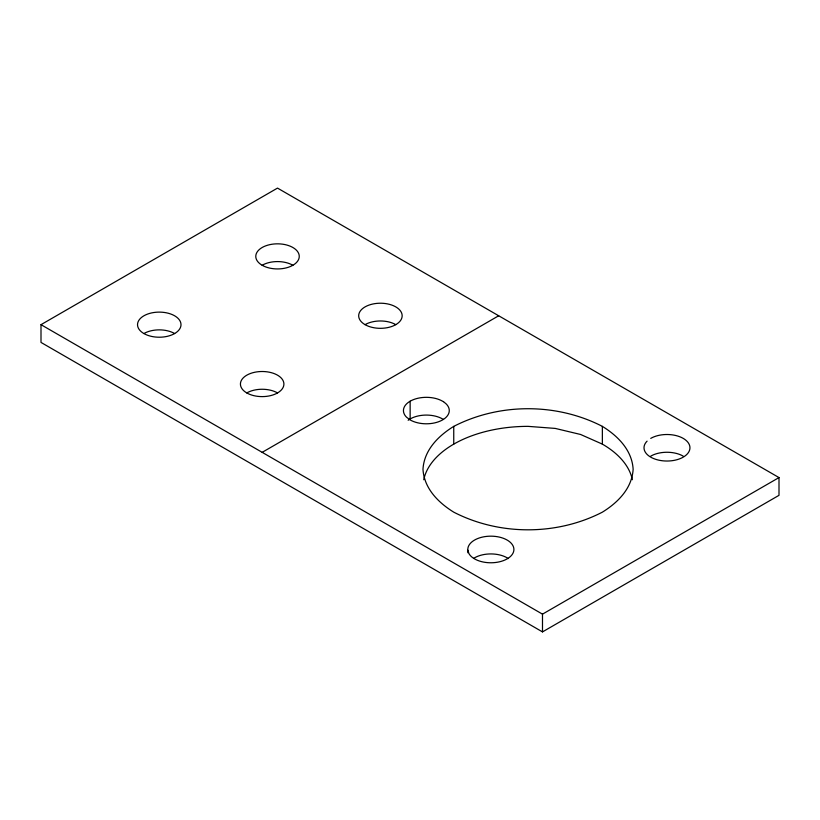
<?xml version="1.0" encoding="UTF-8"?>
<svg xmlns="http://www.w3.org/2000/svg" width="820" height="820" viewBox="0 0 820 820"><rect width="100%" height="100%" fill="white"/><g stroke="black" fill="none" stroke-linecap="round" stroke-linejoin="round"><path stroke-width="1.23" d="M453.747 426.38C438.269 435.943 424.104 450.118 422.976 469.276C424.114 488.433 438.29 502.609 453.767 512.172C499.452 535.696 556.688 535.696 602.372 512.162C617.849 502.598 632.015 488.423 633.143 469.265C632.015 450.108 617.839 435.932 602.362 426.369C556.678 402.845 499.431 402.845 453.747 426.38L453.747 444.132M41 324.669L277.508 188.098L779 477.578L779 495.331L542.491 631.902L41 342.422L41 324.669L542.491 614.149L779 477.578M262.174 452.343L498.683 315.772M632.374 479.71A105.083 60.67 0 0 0 602.362 444.122L580.591 434.477L555.253 428.419L528.049 426.359A105.083 60.67 0 0 0 423.745 479.72M443.487 419.409L442.564 418.958A22.919 13.233 0 0 0 408.165 420.26M467.841 550.21L468.948 553.623A23.052 13.304 0 0 0 506.616 559.178A23.052 13.304 0 0 0 499.421 537.12A23.052 13.304 0 0 0 467.841 550.21L467.841 552.752M602.362 426.369L602.362 444.122M542.491 614.149L542.491 631.902M410.143 401.205L410.143 418.958M262.144 265.26A21.74 12.556 0 0 0 298.521 259.622A21.74 12.556 0 0 0 271.891 244.257A21.74 12.556 0 0 0 262.144 265.26A21.74 12.556 0 0 1 292.894 265.26M650.731 438.392A22.97 13.263 0 0 1 688.564 443.23A22.97 13.263 0 0 1 664.979 460.983A22.97 13.263 0 0 1 647.082 441.139M473.683 558.358A23.052 13.304 0 0 1 508.328 558.553M246.789 392.934A21.74 12.556 0 0 0 283.166 387.306A21.74 12.556 0 0 0 256.537 371.931A21.74 12.556 0 0 0 246.789 392.934A21.74 12.556 0 0 1 277.539 392.934M650.731 456.145A22.97 13.263 0 0 1 683.224 456.145M143.889 333.545A21.74 12.556 0 0 0 180.267 327.908A21.74 12.556 0 0 0 153.637 312.543A21.74 12.556 0 0 0 143.889 333.545A21.74 12.556 0 0 1 174.639 333.545M365.043 324.648A21.74 12.556 0 0 0 401.421 319.021A21.74 12.556 0 0 0 374.791 303.646A21.74 12.556 0 0 0 365.043 324.648A21.74 12.556 0 0 1 395.793 324.648M443.487 401.656L442.564 401.205A22.919 13.233 0 0 0 412.398 400.068A22.919 13.233 0 0 0 406.505 417.175L410.154 419.922A22.919 13.233 0 0 0 440.309 421.06A22.919 13.233 0 0 0 446.203 403.942L443.487 401.656"/></g></svg>
